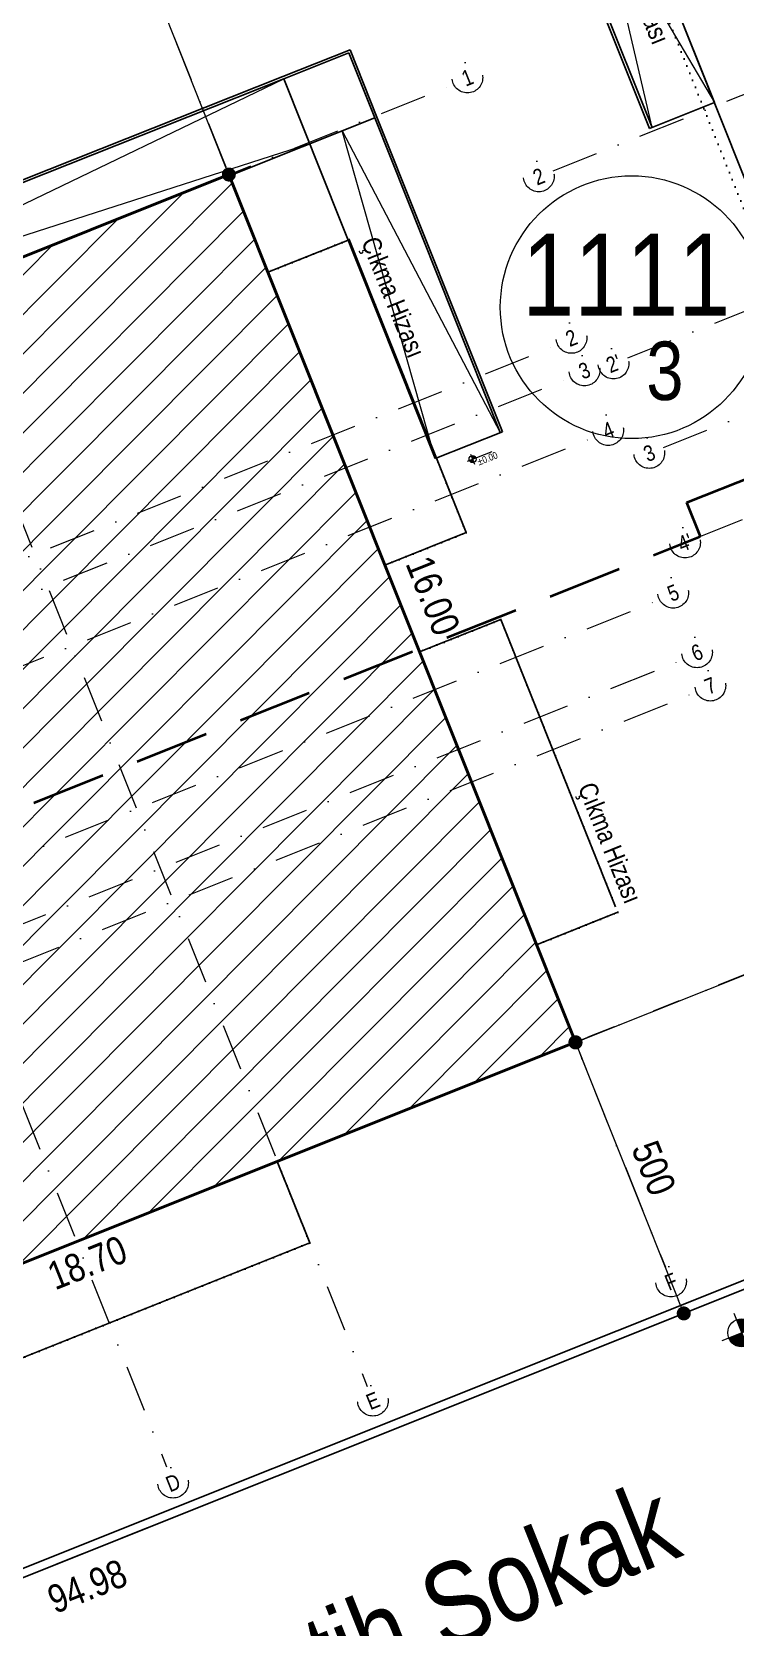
# Model space of a CAD drawing. Header units: millimetres. Extents: x 1852829 to 1882754, y -270850 to -231658.
# Drawn here: x 1864709 to 1865010, y -234588 to -233906 of the extents above; entities that cross this region are included whole.
import ezdxf
from ezdxf.enums import TextEntityAlignment as Align

# ---------------------------------------------------------------- set-up
doc = ezdxf.new("R2010")
doc.units = ezdxf.units.MM
for name, pattern in [('ACAD_ISO03W100', [30, 12, -18]), ('aks line', [0.4001, 0.2, -0.1, 0.0001, -0.1]), ('izdüşüm arka', [3.175, 0, -3.175]), ('izdüşüm ön', [9.525, 6.35, -3.175])]:
    doc.linetypes.add(name, pattern=pattern)
for name, color, linetype, lineweight in [('a_aks_line', 251, 'aks line', 13), ('a_ba', 6, 'Continuous', 50), ('a_duvar', 251, 'Continuous', 35), ('a_görünüş', 32, 'Continuous', 25), ('a_görünüş_ince', 8, 'Continuous', 20), ('a_izdüşüm_arka', 251, 'izdüşüm arka', 30), ('a_kesit_line', 7, 'izdüşüm ön', 40), ('a_not_kot', 251, 'Continuous', 13), ('a_not_malzeme_text', 252, 'Continuous', 5), ('a_not_misc', 144, 'Continuous', 5), ('a_not_text', 7, 'Continuous', 13), ('a_sınır_parsel', 1, 'Continuous', 20), ('a_sınır_yapı yaklaşma', 252, 'ACAD_ISO03W100', 13), ('a_ölçü_dış', 2, 'Continuous', 13)]:
    doc.layers.add(name, color=color, linetype=linetype, lineweight=lineweight)
doc.styles.add('arial_1_18', font='ARIALN.TTF', dxfattribs={"height": 0.2})
doc.styles.get("Standard").update_dxf_attribs({"font": 'ARIALN.TTF'})
doc.dimstyles.new('200 vaz', dxfattribs={"dimtxt": 12, "dimasz": 6, "dimexe": 15, "dimexo": 0, "dimgap": 5, "dimtad": 1, "dimdec": 0, "dimlfac": 4, "dimzin": 12, "dimdsep": 46, "dimtxsty": 'Standard', "dimblk": 'DOT', "dimcen": 1, "dimadec": 1, "dimazin": 0, "dimtfac": 1, "dimtdec": 0, "dimtix": 1, "dimtofl": 0, "dimtmove": 2, "dimatfit": 0, "dimldrblk": 'DOT', "dimfxl": 15, "dimfxlon": 1, "dimtolj": 1, "dimtzin": 0, "dimarcsym": 0})

# ---------------------------------------------------------------- blocks, each defined once
blk = doc.blocks.new('_DOT')
at = {"color": 0, "linetype": 'ByBlock'}
blk.add_line((-0.5, 0), (-1, 0), dxfattribs=at)
at = {"color": 0, "linetype": 'ByBlock', "const_width": 0.5}
blk.add_lwpolyline([(-0.25, 0, 1), (0.25, 0, 1)], format="xyb", close=True, dxfattribs=at)
blk = doc.blocks.new('*D50')
at = {"layer": 'a_ölçü_dış', "color": 0, "lineweight": -2, "transparency": 16777216}
for p, q in [((914.51, 1383.13), (900.57, 1377.58)), ((975.14, 1230.74), (916.72, 1377.55)), ((977.36, 1225.17), (963.42, 1219.62))]:
    blk.add_line(p, q, dxfattribs=at)
at = {"layer": 'Defpoints', "color": 0, "transparency": 16777216}
for p in [(914.51, 1383.13), (914.51, 1383.13), (977.36, 1225.17)]:
    blk.add_point(p, dxfattribs=at)
at = {"layer": 'a_ölçü_dış', "color": 0, "lineweight": -2, "transparency": 16777216, "xscale": 6, "yscale": 6, "zscale": 6}
for p, rotation in [((914.51, 1383.13), 111.6986979113546), ((977.36, 1225.17), 291.6986979113546)]:
    blk.add_blockref('_DOT', p, dxfattribs=dict(at, rotation=rotation))
at = {"layer": 'a_ölçü_dış', "color": 0, "transparency": 16777216, "insert": (956.27, 1308.26), "char_height": 12, "attachment_point": 5, "rotation": 291.6987}
blk.add_mtext('\\A1;680', dxfattribs=at)
blk = doc.blocks.new('*D51')
at = {"layer": 'a_ölçü_dış', "color": 0, "lineweight": -2, "transparency": 16777216}
for p, q in [((1125.8, 853.73), (1139.73, 859.3)), ((1128.03, 848.16), (1169.96, 743.22)), ((1172.19, 737.65), (1186.12, 743.21))]:
    blk.add_line(p, q, dxfattribs=at)
at = {"layer": 'Defpoints', "color": 0, "transparency": 16777216}
for p in [(1125.8, 853.73), (1172.19, 737.65), (1172.19, 737.65)]:
    blk.add_point(p, dxfattribs=at)
at = {"layer": 'a_ölçü_dış', "color": 0, "lineweight": -2, "transparency": 16777216, "xscale": 6, "yscale": 6, "zscale": 6}
for p, rotation in [((1125.8, 853.73), 111.7823687625398), ((1172.19, 737.65), 291.7823687625399)]:
    blk.add_blockref('_DOT', p, dxfattribs=dict(at, rotation=rotation))
at = {"layer": 'a_ölçü_dış', "color": 0, "transparency": 16777216, "insert": (1159.33, 799.82), "char_height": 12, "attachment_point": 5, "rotation": 291.78237}
blk.add_mtext('\\A1;500', dxfattribs=at)
blk = doc.blocks.new('*D52')
at = {"layer": 'a_ölçü_dış', "color": 0, "lineweight": -2, "transparency": 16777216}
for p, q in [((1350.4, 943.58), (1356.01, 929.56)), ((1131.41, 855.86), (1344.87, 941.26)), ((1125.8, 853.72), (1131.41, 839.7))]:
    blk.add_line(p, q, dxfattribs=at)
at = {"layer": 'Defpoints', "color": 0, "transparency": 16777216}
for p in [(1350.4, 943.58), (1350.44, 943.49), (1125.8, 853.72)]:
    blk.add_point(p, dxfattribs=at)
at = {"layer": 'a_ölçü_dış', "color": 0, "lineweight": -2, "transparency": 16777216, "xscale": 6, "yscale": 6, "zscale": 6}
for p, rotation in [((1350.44, 943.49), 21.80624200279584), ((1125.84, 853.63), 201.8062420027959)]:
    blk.add_blockref('_DOT', p, dxfattribs=dict(at, rotation=rotation))
at = {"layer": 'a_ölçü_dış', "color": 0, "transparency": 16777216, "insert": (1234.01, 908.89), "char_height": 12, "attachment_point": 5, "rotation": 21.80624}
blk.add_mtext('\\A1;968', dxfattribs=at)
blk = doc.blocks.new('sembol_kot')
at = {"layer": 'a_not_kot'}
for points in [[(0, 10), (0, 0), (10, 0, 0.414214)], [(0, 0), (-10, 0, 0.414214), (0, -10)]]:
    blk.add_hatch(color=256, dxfattribs=at).paths.add_polyline_path(points)
for p, q in [((0, 15), (0, -15)), ((-15, 0), (60, 0))]:
    blk.add_line(p, q, dxfattribs=at)
blk.add_circle((0, 0), 10, dxfattribs=at)
blk = doc.blocks.new('vaziyet')
at = {"layer": 'a_görünüş_ince'}
h = blk.add_hatch(dxfattribs=at)
h.set_pattern_fill('ANSI31', color=256, scale=3.75, angle=0.10864)
h.set_pattern_definition([(45.108636, (-470433.299, 65964.78), (-8.43493783, 8.40301213), [])])
edge = h.paths.add_edge_path()
edge.add_line((1833.31, 1136.46), (1668.14, 1549.8))
edge.add_line((1668.14, 1549.8), (1446.43, 1461.2))
edge.add_line((1446.43, 1461.2), (1446.48, 1461.08))
edge.add_line((1446.48, 1461.08), (1411.66, 1447.17))
edge.add_line((1411.66, 1447.17), (1411.57, 1447.37))
edge.add_line((1411.57, 1447.37), (1185.23, 1356.92))
edge.add_line((1185.23, 1356.92), (1350.44, 943.5))
edge.add_line((1350.45, 943.49), (1833.3, 1136.45))
h = blk.add_hatch(dxfattribs=at)
h.set_pattern_fill('ANSI31', color=256, scale=3.75, angle=0.10864)
h.set_pattern_definition([(45.108636, (-470432.707, 65965.016), (-8.43493783, 8.40301213), [])])
h.paths.add_polyline_path([(1125.8, 853.73), (977.36, 1225.17), (798.61, 1153.73), (763.78, 1139.81), (543.24, 1051.68), (691.68, 680.24), (819.36, 731.27)])
at = {"layer": 'a_not_kot'}
for points in [[(1081.73, 1103.35), (1080.34, 1102.79, 0.414214), (1082.28, 1101.95)], [(1081.17, 1104.74), (1081.73, 1103.35), (1083.12, 1103.9, 0.414214)]]:
    blk.add_hatch(color=256, dxfattribs=at).paths.add_polyline_path(points)
at = {"layer": 'a_aks_line', "ltscale": 100}
for p, q in [((1116.2, 1226.77), (1807.78, 1503.17)), ((1148.21, 1146.68), (1839.79, 1423.08)), ((1163.52, 1108.38), (1855.1, 1384.77)), ((1178.83, 1070.07), (1870.41, 1346.47))]:
    blk.add_line(p, q, dxfattribs=at)
for points in [[(938.86, 1321.51), (1164.3, 757.39)], [(811.18, 1270.48), (1036.62, 706.36)], [(446.9, 1013.18), (1073.7, 1263.67)], [(725.28, 1236.16), (950.73, 672.03)], [(491.45, 901.71), (1118.25, 1152.2)], [(497.01, 887.78), (1123.81, 1138.27)], [(507.21, 862.28), (1134.01, 1112.77)], [(535.04, 792.64), (1161.84, 1043.13)], [(545.23, 767.13), (1172.03, 1017.62)], [(550.82, 753.14), (1177.62, 1003.63)], [(595.34, 641.74), (1222.14, 892.23)]]:
    blk.add_lwpolyline(points, dxfattribs=at)
for centre in [(1079.54, 1266.67), (1110.11, 1224.34), (1124.09, 1155.2), (1129.65, 1141.27), (1142.11, 1144.25), (1139.84, 1115.77), (1157.42, 1105.94), (1172.74, 1067.63), (1167.68, 1046.13), (1177.87, 1020.62), (1183.58, 1006.36), (1166.74, 751.29), (1039.06, 700.27), (953.47, 665.17)]:
    blk.add_circle(centre, 6.56, dxfattribs=at)
at = {"layer": 'a_ba'}
for points in [[(977.36, 1225.17), (798.61, 1153.73)], [(1125.8, 853.73), (977.36, 1225.17)], [(819.36, 731.27), (1125.8, 853.73)]]:
    blk.add_lwpolyline(points, dxfattribs=at)
at = {"layer": 'a_görünüş'}
for p, q in [((1157.56, 1244.84), (1111.44, 1359.87)), ((1158.72, 1245.3), (1113.07, 1359.18)), ((1185.41, 1256), (1150.48, 1343.14)), ((1150.59, 1342.84), (1208.11, 1198.91)), ((1029.28, 1278.55), (1000.48, 1267.07)), ((1028.72, 1277.25), (1000.85, 1266.14)), ((1039.83, 1249.39), (1028.72, 1277.25)), ((1040.76, 1249.76), (1029.28, 1278.55)), ((1000.48, 1267.07), (726.76, 1158.42)), ((1000.85, 1266.14), (727.13, 1157.49)), ((1065.69, 1103.59), (1000.85, 1266.14)), ((1094.49, 1115.08), (1040.76, 1249.76)), ((1039.83, 1249.39), (977.6, 1224.56)), ((1093.56, 1114.71), (1039.83, 1249.39)), ((994.07, 1183.36), (1028.89, 1197.28)), ((1028.88, 1197.3), (1078.99, 1071.9)), ((1065.69, 1103.59), (1094.49, 1115.08)), ((1078.99, 1071.9), (1044.17, 1057.99)), ((1059.01, 1020.85), (1093.83, 1034.76)), ((1093.83, 1034.76), (1143, 911.71)), ((1143.94, 909.4), (1109.11, 895.48)), ((1012.04, 767.88), (998.12, 802.7))]:
    blk.add_line(p, q, dxfattribs=at)
for points in [[(1185.41, 1256), (1157.56, 1244.84)], [(1291.07, 789.19), (701.85, 553.73)], [(1292.47, 785.71), (703.25, 550.25)], [(817.03, 689.95), (1012.04, 767.88)]]:
    blk.add_lwpolyline(points, dxfattribs=at)
at = {"layer": 'a_izdüşüm_arka'}
for points in [[(1242.78, 1212.83), (1208.07, 1198.97), (1206.68, 1202.45), (1206.21, 1203.61), (1201.47, 1201.71), (1147.68, 1336.37), (1152.42, 1338.26), (1150.57, 1342.91), (1185.28, 1356.77), (1174.15, 1384.63), (1657.05, 1577.54), (1668.18, 1549.68), (1702.9, 1563.55), (1704.75, 1558.9), (1709.5, 1560.8), (1763.29, 1426.15), (1758.54, 1424.25), (1760.4, 1419.61), (1725.68, 1405.74)], [(817.03, 689.95), (1012.04, 767.88), (998.12, 802.7), (1125.8, 853.73), (1109.11, 895.49), (1143.94, 909.4), (1093.84, 1034.76), (1059.01, 1020.85), (1044.17, 1057.99), (1078.99, 1071.9), (1028.88, 1197.3), (994.06, 1183.38), (977.36, 1225.17), (849.68, 1174.14)]]:
    blk.add_lwpolyline(points, dxfattribs=at)
at = {"layer": 'a_kesit_line', "ltscale": 5}
for p, q in [((1173.36, 1084.72), (1865.47, 1359.81)), ((495.86, 797.17), (1179.15, 1070.23))]:
    blk.add_line(p, q, dxfattribs=at)
blk.add_lwpolyline([(1173.36, 1084.72), (1179.15, 1070.23)], dxfattribs=at)
at = {"layer": 'a_not_kot'}
for p, q in [((1079.64, 1102.51), (1090.09, 1106.68)), ((1080.89, 1105.44), (1082.56, 1101.26))]:
    blk.add_line(p, q, dxfattribs=at)
blk.add_circle((1081.73, 1103.35), 1.5, dxfattribs=at)
at = {"layer": 'a_not_misc'}
for p, q in [((805.55, 1172.08), (1000.85, 1266.14)), ((1065.69, 1103.59), (1025.9, 1243.83)), ((1025.9, 1243.83), (1093.56, 1114.71)), ((1011.97, 1238.27), (805.55, 1172.08))]:
    blk.add_line(p, q, dxfattribs=at)
blk.add_lwpolyline([(1158.72, 1245.3), (1137.13, 1337.79), (1185.31, 1255.96)], dxfattribs=at)
blk.add_circle((1149.89, 1168.37), 56.26, dxfattribs=at)
at = {"layer": 'a_sınır_parsel', "linetype": 'ACAD_ISO03W100', "flags": 128}
blk.add_lwpolyline([(2112.48, 1113.4), (-92.77, 232.15)], dxfattribs=at)
at = {"layer": 'a_sınır_yapı yaklaşma'}
blk.add_line((1922.34, 1172.03), (-27.24, 392.95), dxfattribs=at)
at = {"layer": 'a_duvar', "xscale": 0.6, "yscale": 0.6, "zscale": 0.6, "rotation": 21.78429833593317}
blk.add_blockref('sembol_kot', (1197.04, 729.36), dxfattribs=at)
at = {"layer": 'a_aks_line', "ltscale": 100, "style": 'arial_1_18'}
for s, rotation, p in [('1', 21.78338, (1080.79, 1263.53)), ('2', 21.7843, (1111.36, 1221.2)), ('2', 21.78338, (1125.34, 1152.07)), ("2'", 21.7843, (1143.37, 1141.11)), ('3', 21.78338, (1130.9, 1138.14)), ('4', 21.78338, (1141.1, 1112.64)), ('3', 21.7843, (1158.68, 1102.81)), ("4'", 21.7843, (1173.99, 1064.49)), ('5', 21.78338, (1168.93, 1042.99)), ('6', 21.78338, (1179.12, 1017.49)), ('7', 21.78338, (1184.83, 1003.23)), ('F', 21.78338, (1167.99, 748.16)), ('E', 21.78338, (1040.31, 697.13)), ('D', 21.78338, (954.72, 662.03))]:
    blk.add_text(s, height=6.75, rotation=rotation, dxfattribs=at).set_placement(p, align=Align.CENTER)
at = {"layer": 'a_not_kot'}
blk.add_text('%%P0.00', height=3, rotation=21.74661, dxfattribs=at).set_placement((1084.46, 1100.56))
at = {"layer": 'a_not_text'}
for s, height, rotation, p in [('Çıkma Hizası', 8, 292, (1138.55, 1330.56)), ('Çıkma Hizası', 8, 292, (1033.93, 1196.4)), ('Çıkma Hizası', 8, 292, (1126.69, 962.82)), ('Fatih Sokak', 35, 21.79769, (976.07, 555.61))]:
    blk.add_text(s, height=height, rotation=rotation, dxfattribs=at).set_placement(p)
for s, height, p in [('1111', 35, (1102.97, 1164.83)), ('3', 25, (1156.15, 1128.66))]:
    blk.add_text(s, height=height, dxfattribs=at).set_placement(p)
at = {"layer": 'a_ölçü_dış', "char_height": 12, "attachment_point": 5}
for s, insert, rotation in [('\\A1;16.00', (1064.75, 1044.86), 291.78237), ('\\A1;18.70', (916.73, 759.34), 21.78237), ('\\A1;94.98', (916.73, 620.82), 21.78237)]:
    blk.add_mtext(s, dxfattribs=dict(at, insert=insert, rotation=rotation))
at = {"layer": 'a_ölçü_dış'}
for p1, p2, distance, picture, middle in [((977.36, 1225.17), (914.51, 1383.13), 0, '*D50', (956.27, 1308.26)), ((1125.8, 853.72), (1350.4, 943.58), -0.1, '*D52', (1234.01, 908.89)), ((1125.8, 853.73), (1172.19, 737.65), 0, '*D51', (1159.33, 799.82))]:
    dim = blk.add_aligned_dim(p1=p1, p2=p2, distance=distance, dimstyle='200 vaz', dxfattribs=at)
    dim.commit()
    dim.dimension.update_dxf_attribs({"geometry": picture, "text_midpoint": middle})

msp = doc.modelspace()

# ---------------------------------------------------------------- block references
at = {"layer": 'a_not_malzeme_text'}
msp.add_blockref('vaziyet', (1863815.59, -235191.75), dxfattribs=at)

doc.saveas('drawing.dxf')
